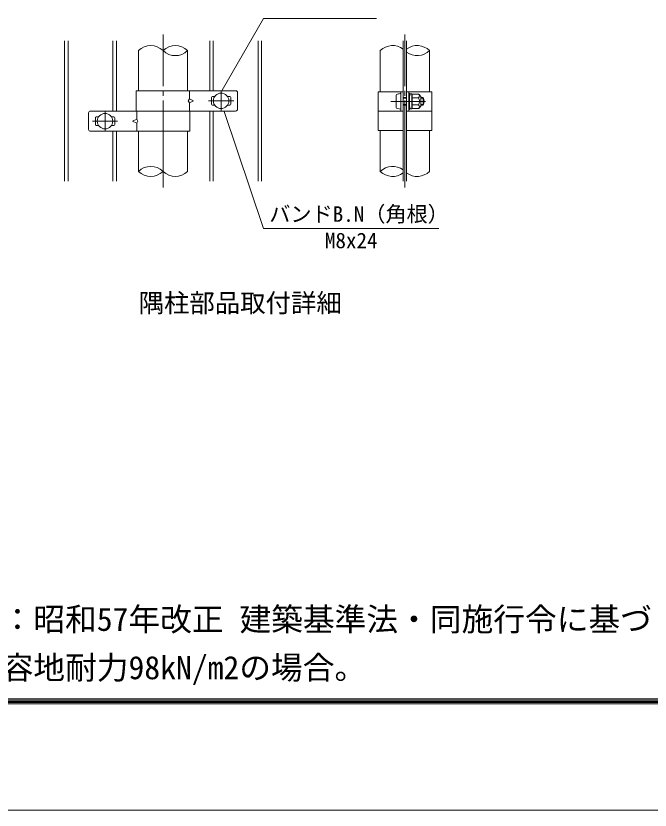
# Model space of a CAD drawing. Units: millimetres, scale not verified. Extents: x -6300 to 6300, y -4455 to 4455.
# Drawn here: x 454 to 2421, y -4455 to -1990 of the extents above; entities that cross this region are included whole.
import ezdxf
from ezdxf.enums import TextEntityAlignment as Align

# ---------------------------------------------------------------- set-up
doc = ezdxf.new("R2010")
doc.units = ezdxf.units.MM
doc.header["$LTSCALE"] = 15
doc.linetypes.add('LONG_CHAIN', pattern=[21, 18, -1, 1, -1])
for name, color, linetype, lineweight in [('0-0_D-STR-TXT', 7, 'Continuous', 9), ('0-1_D-TTL', 7, 'Continuous', 9), ('0-2_D-TTL-TXT', 7, 'Continuous', 9), ('0-3_D-STR2', 7, 'Continuous', 9), ('0-4_D-STR-DIM', 7, 'Continuous', 9), ('0-6_D-STR1', 1, 'Continuous', 9), ('0-7_D-BMK', 2, 'LONG_CHAIN', 9), ('0-8_D-STR3', 3, 'Continuous', 9)]:
    doc.layers.add(name, color=color, linetype=linetype, lineweight=lineweight)
doc.styles.add('ＭＳ ゴシック', font='')
doc.styles.get('ＭＳ ゴシック').set_extended_font_data('MS Gothic')

msp = doc.modelspace()

# ---------------------------------------------------------------- linework, layer by layer
at = {"layer": '0-0_D-STR-TXT'}
for points in [[(1572.46, -1997.9), (1221.52, -1997.9), (1093.02, -2220.48)], [(1764.85, -2650.18), (1221.44, -2650.18), (1099.33, -2287.1)]]:
    msp.add_lwpolyline(points, dxfattribs=at)
at = {"layer": '0-1_D-TTL', "color": 2}
msp.add_lwpolyline([(-6300.06, 4454.97), (6299.94, 4454.97), (6299.94, -4455.03), (-6300.06, -4455.03)], close=True, dxfattribs=at)
at = {"layer": '0-1_D-TTL'}
for points in [[(-5895.06, 4124.97), (5894.94, 4124.97), (5894.94, -4125.03), (-5895.06, -4125.03)], [(-5891.31, 4121.22), (5891.19, 4121.22), (5891.19, -4121.28), (-5891.31, -4121.28)], [(-5887.56, 4117.47), (5887.44, 4117.47), (5887.44, -4117.53), (-5887.56, -4117.53)], [(-5883.81, 4113.72), (5883.69, 4113.72), (5883.69, -4113.78), (-5883.81, -4113.78)], [(-5880.06, 4109.97), (5879.94, 4109.97), (5879.94, -4110.03), (-5880.06, -4110.03)]]:
    msp.add_lwpolyline(points, close=True, dxfattribs=at)
at = {"layer": '0-3_D-STR2'}
for p, q in [((604.7, -2502.71), (604.7, -2067.71)), ((615.5, -2502.71), (615.5, -2067.71)), ((754.7, -2285.21), (754.7, -2067.71)), ((765.5, -2285.21), (765.5, -2067.71)), ((1054.7, -2222.21), (1054.7, -2067.71)), ((1065.5, -2222.21), (1065.5, -2067.71)), ((1204.7, -2502.71), (1204.7, -2067.71)), ((1215.5, -2502.71), (1215.5, -2067.71)), ((1654.7, -2502.71), (1654.7, -2067.71)), ((1665.5, -2502.71), (1665.5, -2067.71)), ((1054.7, -2502.71), (1054.7, -2285.21)), ((1065.5, -2502.71), (1065.5, -2285.21)), ((754.7, -2502.71), (754.7, -2348.21)), ((765.5, -2502.71), (765.5, -2348.21))]:
    msp.add_line(p, q, dxfattribs=at)
at = {"layer": '0-4_D-STR-DIM'}
for centre, start, end in [((872, -2136.05), 45.18146, 134.81854), ((948.2, -2136.05), 45.18146, 134.81854), ((1622, -2136.05), 52.7739, 134.81854), ((1698.2, -2136.05), 45.18146, 127.2261), ((948.2, -2059.37), 225.18146, 314.81854), ((1698.2, -2059.37), 232.7739, 314.81854), ((872, -2511.05), 45.18146, 134.81854), ((1622, -2511.05), 52.7739, 134.81854), ((872, -2434.37), 225.18146, 314.81854), ((948.2, -2434.37), 225.18146, 314.81854), ((1622, -2434.37), 225.18146, 307.2261), ((1698.2, -2434.37), 232.7739, 314.81854)]:
    msp.add_arc(centre, 54.05, start, end, dxfattribs=at)
at = {"layer": '0-6_D-STR1'}
for p, q in [((833.9, -2097.71), (833.9, -2222.21)), ((986.3, -2222.21), (986.3, -2097.71)), ((1583.9, -2097.71), (1583.9, -2225.21)), ((1736.3, -2225.21), (1736.3, -2097.71)), ((833.9, -2348.21), (833.9, -2472.71)), ((986.3, -2472.71), (986.3, -2348.21)), ((1583.9, -2345.21), (1583.9, -2472.71)), ((1736.3, -2472.71), (1736.3, -2345.21))]:
    msp.add_line(p, q, dxfattribs=at)
at = {"layer": '0-7_D-BMK'}
for p, q in [((910.1, -2522.71), (910.1, -2047.71)), ((1660.1, -2522.71), (1660.1, -2047.71)), ((1090.1, -2223.71), (1090.1, -2283.71)), ((1051.1, -2253.71), (1129.1, -2253.71)), ((1616.84, -2255.21), (1724.06, -2255.21)), ((730.1, -2286.71), (730.1, -2346.71)), ((769.1, -2316.71), (691.1, -2316.71))]:
    msp.add_line(p, q, dxfattribs=at)
at = {"layer": '0-8_D-STR3'}
for p, q in [((827, -2222.21), (1135.07, -2222.21)), ((827, -2222.21), (827, -2285.21)), ((991.8, -2222.21), (991.8, -2247.71)), ((1063.1, -2240.21), (1070.26, -2240.21)), ((1109.94, -2240.21), (1117.1, -2240.21)), ((1141.07, -2228.21), (1141.07, -2279.21)), ((1577, -2225.21), (1654.7, -2225.21)), ((1577, -2225.21), (1577, -2345.21)), ((1633.4, -2235.71), (1633.4, -2274.71)), ((1647.8, -2285.21), (1647.8, -2225.21)), ((1647.8, -2231.21), (1647.8, -2279.21)), ((1654.7, -2285.21), (1654.7, -2225.21)), ((1665.5, -2285.21), (1665.5, -2225.21)), ((1665.5, -2225.21), (1743.2, -2225.21)), ((1672.4, -2285.21), (1672.4, -2225.21)), ((1672.4, -2229.71), (1672.4, -2234.03)), ((1673.9, -2229.71), (1672.4, -2229.71)), ((1672.96, -2235.77), (1675.12, -2238.8)), ((1673.9, -2229.71), (1673.9, -2234.03)), ((1674.18, -2234.9), (1675.43, -2236.64)), ((1674.8, -2241.71), (1675.97, -2232.22)), ((1674.8, -2241.71), (1674.8, -2268.71)), ((1681.27, -2231.96), (1676.27, -2231.96)), ((1681.4, -2255.21), (1681.4, -2232.03)), ((1681.7, -2232.69), (1681.56, -2232.18)), ((1701.79, -2232.69), (1681.7, -2232.69)), ((1709.3, -2240.21), (1709.3, -2270.21)), ((1743.2, -2225.21), (1743.2, -2345.21)), ((991.8, -2259.71), (991.8, -2285.21)), ((1060.1, -2243.21), (1060.1, -2264.21)), ((1063.1, -2267.21), (1070.26, -2267.21)), ((1109.94, -2267.21), (1117.1, -2267.21)), ((1120.1, -2243.21), (1120.1, -2264.21)), ((1654.7, -2243.21), (1665.5, -2243.21)), ((1654.7, -2245.24), (1665.5, -2245.24)), ((1654.7, -2265.18), (1665.5, -2265.18)), ((1654.7, -2267.21), (1665.5, -2267.21)), ((1672.4, -2243.21), (1674.8, -2243.21)), ((1672.4, -2245.24), (1674.8, -2245.24)), ((1672.4, -2265.18), (1674.8, -2265.18)), ((1672.4, -2267.21), (1674.8, -2267.21)), ((1701.79, -2243.95), (1681.4, -2243.95)), ((1681.4, -2255.21), (1681.4, -2278.38)), ((1701.79, -2266.47), (1681.4, -2266.47)), ((1709.3, -2243.21), (1716.8, -2243.21)), ((1709.3, -2245.24), (1717.77, -2245.24)), ((1709.3, -2265.18), (1717.77, -2265.18)), ((1709.3, -2267.21), (1716.8, -2267.21)), ((1716.8, -2243.21), (1716.8, -2267.21)), ((679.13, -2291.21), (679.13, -2342.21)), ((993.2, -2285.21), (685.13, -2285.21)), ((827, -2285.21), (1135.07, -2285.21)), ((828.4, -2285.21), (828.4, -2310.71)), ((993.2, -2285.21), (993.2, -2348.21)), ((1577, -2285.21), (1654.7, -2285.21)), ((1665.5, -2285.21), (1743.2, -2285.21)), ((1672.4, -2276.39), (1672.4, -2280.71)), ((1672.96, -2274.65), (1675.12, -2271.62)), ((1674.18, -2275.52), (1675.43, -2273.78)), ((1674.8, -2268.71), (1675.97, -2278.2)), ((1681.2, -2278.46), (1676.27, -2278.46)), ((1701.79, -2277.73), (1681.7, -2277.73)), ((700.1, -2306.21), (700.1, -2327.21)), ((710.26, -2303.21), (703.1, -2303.21)), ((757.1, -2303.21), (749.94, -2303.21)), ((760.1, -2306.21), (760.1, -2327.21)), ((710.26, -2330.21), (703.1, -2330.21)), ((757.1, -2330.21), (749.94, -2330.21)), ((828.4, -2322.71), (828.4, -2348.21)), ((993.2, -2348.21), (685.13, -2348.21)), ((1577, -2345.21), (1654.7, -2345.21)), ((1665.5, -2345.21), (1743.2, -2345.21))]:
    msp.add_line(p, q, dxfattribs=at)
for points in [[(1004.96, -2253.71), (991.8, -2247.71), (988.32, -2253.71), (991.8, -2259.71)], [(815.25, -2316.71), (828.4, -2310.71), (831.88, -2316.71), (828.4, -2322.71)]]:
    msp.add_lwpolyline(points, close=True, dxfattribs=at)
msp.add_lwpolyline([(1673.9, -2276.39), (1673.9, -2280.71), (1672.4, -2280.71)], dxfattribs=at)
for centre in [(1090.1, -2253.71), (730.1, -2316.71)]:
    msp.add_circle(centre, 24, dxfattribs=at)
for centre, radius, start, end in [((1063.1, -2243.21), 3, 90, 180), ((1117.1, -2243.21), 3, 0, 90), ((1135.07, -2228.21), 6, 0, 90), ((1675.4, -2234.03), 3, 180, 215.53768), ((1675.4, -2234.03), 1.5, 180, 215.53768), ((1673.9, -2239.67), 1.5, 33.43373, 35.53768), ((1676.27, -2232.26), 0.3, 90, 173), ((1681.27, -2232.26), 0.3, 15, 90), ((1666.76, -2238.32), 15.97, 339.37322, 22.7756), ((1698.74, -2238.32), 6.4, 298.45309, 61.54691), ((1688.98, -2252.97), 24, 32.13463, 57.68315), ((1063.1, -2264.21), 3, 180, 270), ((1117.1, -2264.21), 3, 270, 0), ((1666.76, -2272.09), 15.97, 337.2244, 20.62678), ((1619.13, -2255.21), 63.57, 0, 10.20031), ((1619.13, -2255.21), 63.57, 349.79969, 0), ((1684.51, -2255.21), 20.62, 0, 33.09348), ((1684.51, -2255.21), 20.62, 326.90652, 0), ((1698.74, -2272.1), 6.4, 298.45309, 61.54691), ((1694.3, -2255.21), 25.5, 331.92751, 28.07249), ((685.13, -2291.21), 6, 90, 180), ((1135.07, -2279.21), 6, 270, 0), ((1675.4, -2276.39), 3, 144.46232, 180), ((1675.4, -2276.39), 1.5, 144.46232, 180), ((1673.9, -2270.75), 1.5, 324.46232, 326.56627), ((1676.27, -2278.16), 0.3, 187, 270), ((1681.2, -2278.16), 0.3, 270, 337.2244), ((1688.98, -2257.44), 24, 302.31685, 327.86537), ((703.1, -2306.21), 3, 90, 180), ((757.1, -2306.21), 3, 0, 90), ((703.1, -2327.21), 3, 180, 270), ((757.1, -2327.21), 3, 270, 0), ((685.13, -2342.21), 6, 180, 270)]:
    msp.add_arc(centre, radius, start, end, dxfattribs=at)
for centre, start_param, end_param in [((1647.8, -2235.71), 1.5707963, 3.1415927), ((1647.8, -2274.71), 3.1415927, 4.712389)]:
    msp.add_ellipse(centre, major_axis=(14.4, 0), ratio=0.3125, start_param=start_param, end_param=end_param, dxfattribs=at)

# ---------------------------------------------------------------- texts
at = {"layer": '0-0_D-STR-TXT', "style": 'ＭＳ ゴシック'}
for s, height, p in [('バンドB.N（角根）', 48.06, (1239.45, -2643.43)), ('M8x24', 48.06, (1411.93, -2725.43)), ('（設計条件）風荷重：昭和57年改正 建築基準法・同施行令に基づく風圧力に準拠。', 72.14, (-476.24, -3920.44)), ('（基礎条件）長期許容地耐力98kN/m2の場合。', 72.14, (-476.24, -4070.44))]:
    msp.add_text(s, height=height, dxfattribs=at).set_placement(p, align=Align.BOTTOM_LEFT)
at = {"layer": '0-2_D-TTL-TXT', "style": 'ＭＳ ゴシック'}
msp.add_text('隅柱部品取付詳細', height=57.73, dxfattribs=at).set_placement((834.36, -2927.13), align=Align.BOTTOM_LEFT)

doc.saveas('drawing.dxf')
